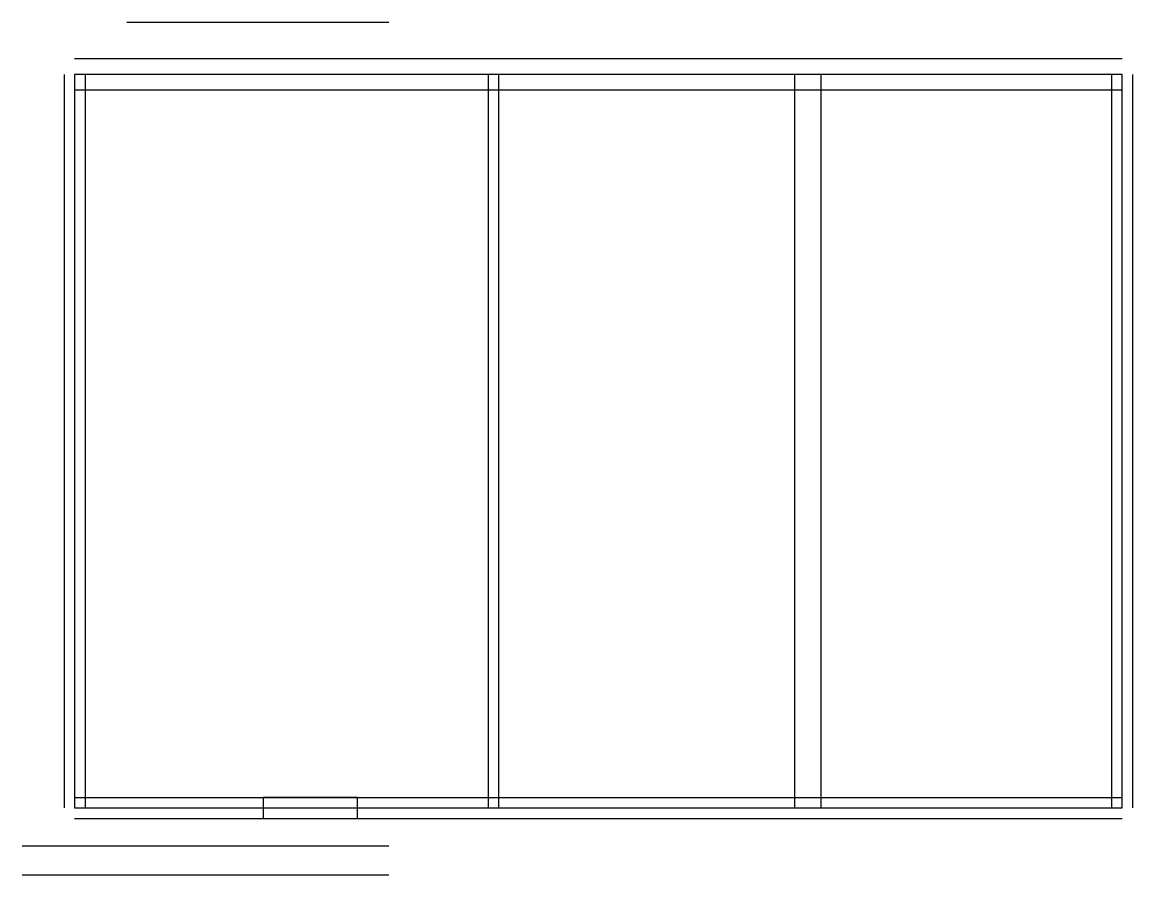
# Model space of a CAD drawing. Header units: millimetres. Extents: x -500 to 10100, y -638 to 7500.
import ezdxf

# ---------------------------------------------------------------- set-up
doc = ezdxf.new("R2010")
doc.units = ezdxf.units.MM
for name, color, linetype in [('A-ANNO', 6, 'CONTINUOUS'), ('A-DOOR', 5, 'CONTINUOUS'), ('A-FLOR', 4, 'CONTINUOUS'), ('A-WALL-EXT', 1, 'CONTINUOUS'), ('A-WALL-INT', 2, 'CONTINUOUS'), ('S-WALL', 3, 'CONTINUOUS')]:
    doc.layers.add(name, color=color, linetype=linetype)

msp = doc.modelspace()

# ---------------------------------------------------------------- linework, layer by layer
at = {"layer": 'A-ANNO'}
msp.add_lwpolyline([(500, 7500), (3000, 7500)], dxfattribs=at)
at = {"layer": 'A-DOOR'}
msp.add_lwpolyline([(1800, -100), (2700, -100), (2700, 100), (1800, 100), (1800, -100)], close=True, dxfattribs=at)
at = {"layer": 'A-FLOR'}
msp.add_lwpolyline([(0, 0), (10000, 0), (10000, 7000), (0, 7000), (0, 0)], close=True, dxfattribs=at)
at = {"layer": 'A-WALL-EXT'}
for p, q in [((10000, 7150), (0, 7150)), ((-100, 7000), (-100, 0)), ((100, 7000), (100, 0)), ((9900, 0), (9900, 7000)), ((10100, 0), (10100, 7000)), ((10000, 6850), (0, 6850)), ((0, 100), (10000, 100)), ((0, -100), (10000, -100)), ((-500, -362.5), (3000, -362.5)), ((-500, -637.5), (3000, -637.5))]:
    msp.add_line(p, q, dxfattribs=at)
at = {"layer": 'A-WALL-INT'}
for p, q in [((3950, 0), (3950, 7000)), ((4050, 0), (4050, 7000))]:
    msp.add_line(p, q, dxfattribs=at)
at = {"layer": 'S-WALL'}
for p, q in [((6875, 0), (6875, 7000)), ((7125, 0), (7125, 7000))]:
    msp.add_line(p, q, dxfattribs=at)

doc.saveas('drawing.dxf')
